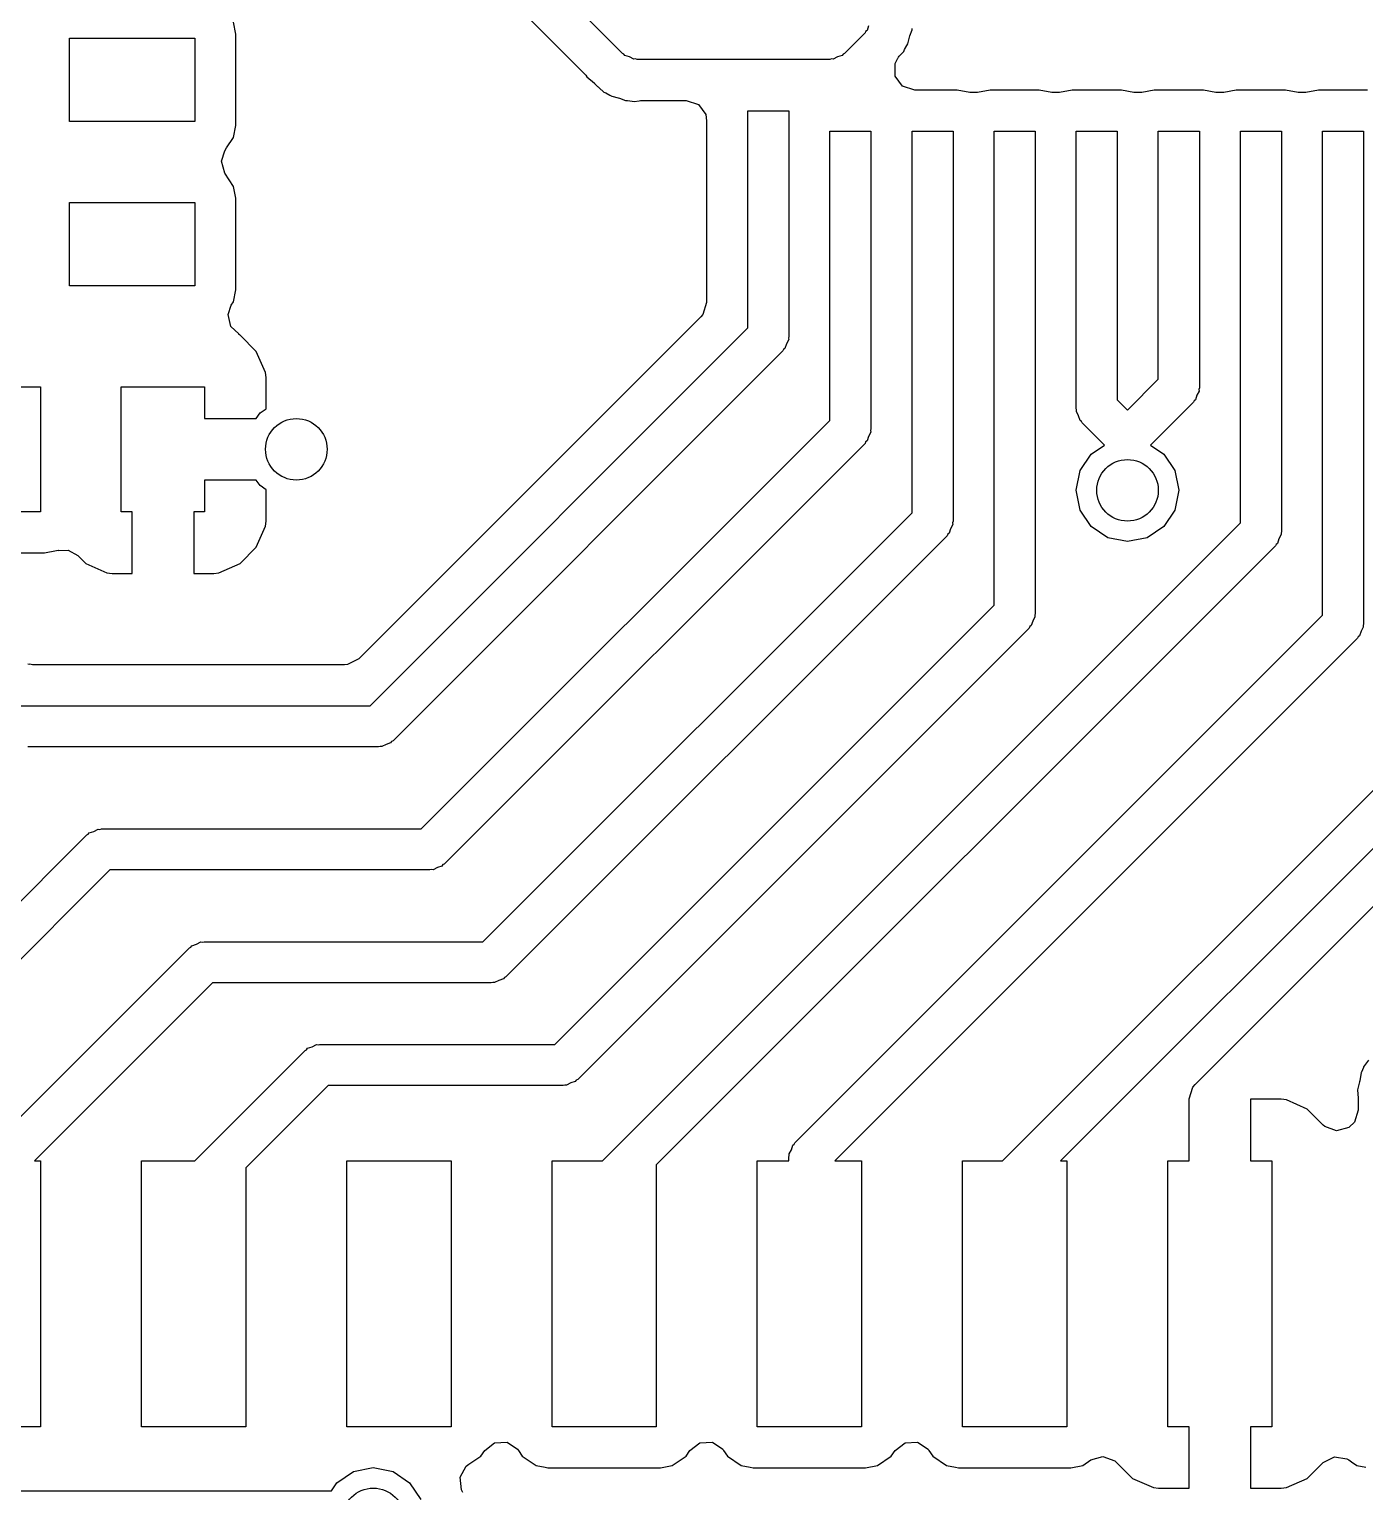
# Model space of a CAD drawing. Extents: x 100.3 to 197.2, y -144.7 to -85.3.
# Drawn here: x 164.95 to 171.46, y -105.48 to -98.35 of the extents above; entities that cross this region are included whole.
import ezdxf

# ---------------------------------------------------------------- set-up
doc = ezdxf.new("R2010")
doc.units = 0
doc.layers.add('BLACK', color=7, linetype='CONTINUOUS')

msp = doc.modelspace()

# ---------------------------------------------------------------- linework, layer by layer
at = {"layer": 'BLACK', "linetype": 'CONTINUOUS'}
for p, q in [((167.839, -98.4707), (166.749, -97.3807)), ((166.955, -97.87), (167.651, -98.5664)), ((165.955, -98.377), (165.944, -98.3186)), ((169.038, -98.3365), (169.031, -98.3588)), ((169.25, -98.3562), (169.25, -98.3495)), ((165.145, -98.8032), (165.145, -98.3968)), ((165.145, -98.3968), (165.755, -98.3968)), ((165.755, -98.3968), (165.755, -98.8032)), ((165.955, -98.8229), (165.955, -98.377)), ((169.021, -98.3707), (168.921, -98.4707)), ((169.024, -98.3635), (169.021, -98.3707)), ((169.031, -98.3588), (169.024, -98.3635)), ((169.23, -98.4235), (169.236, -98.3974)), ((169.236, -98.3974), (169.237, -98.3924)), ((169.237, -98.3924), (169.239, -98.3859)), ((169.239, -98.3859), (169.25, -98.3562)), ((167.846, -98.4744), (167.839, -98.4707)), ((167.851, -98.4809), (167.846, -98.4744)), ((167.873, -98.4881), (167.851, -98.4809)), ((167.894, -98.4988), (167.873, -98.4881)), ((168.887, -98.4881), (168.866, -98.4988)), ((168.909, -98.4809), (168.887, -98.4881)), ((168.914, -98.4744), (168.909, -98.4809)), ((168.921, -98.4707), (168.914, -98.4744)), ((169.181, -98.4946), (169.182, -98.4928)), ((169.182, -98.4928), (169.184, -98.4899)), ((169.182, -98.4928), (169.182, -98.4928)), ((169.184, -98.4899), (169.188, -98.4845)), ((169.188, -98.4845), (169.21, -98.4609)), ((169.21, -98.4609), (169.213, -98.4518)), ((169.213, -98.4518), (169.224, -98.4316)), ((169.224, -98.4316), (169.23, -98.4235)), ((167.902, -98.4975), (167.894, -98.4988)), ((167.91, -98.5), (167.902, -98.4975)), ((168.85, -98.5), (167.91, -98.5)), ((168.858, -98.4975), (168.85, -98.5)), ((168.866, -98.4988), (168.858, -98.4975)), ((169.168, -98.5199), (169.181, -98.4946)), ((169.168, -98.5811), (169.168, -98.5199)), ((167.651, -98.5664), (167.66, -98.5776)), ((167.66, -98.5776), (167.661, -98.5769)), ((167.661, -98.5769), (167.666, -98.5842)), ((167.666, -98.5842), (167.702, -98.6166)), ((167.702, -98.6166), (167.703, -98.6182)), ((167.703, -98.6182), (167.711, -98.6255)), ((167.711, -98.6255), (167.717, -98.6322)), ((167.717, -98.6322), (167.72, -98.6342)), ((167.72, -98.6342), (167.726, -98.6384)), ((169.204, -98.6306), (169.168, -98.5811)), ((169.263, -98.6495), (169.204, -98.6306)), ((167.726, -98.6384), (167.749, -98.6599)), ((167.749, -98.6599), (167.749, -98.6599)), ((167.749, -98.6599), (167.749, -98.6599)), ((167.749, -98.6599), (167.758, -98.6635)), ((167.758, -98.6635), (167.778, -98.6741)), ((167.778, -98.6741), (167.787, -98.6797)), ((167.787, -98.6797), (167.818, -98.687)), ((167.818, -98.687), (167.824, -98.689)), ((167.824, -98.689), (167.854, -98.7005)), ((167.854, -98.7005), (167.864, -98.7005)), ((167.864, -98.7005), (167.886, -98.7031)), ((167.886, -98.7031), (167.896, -98.7054)), ((167.896, -98.7054), (167.92, -98.7019)), ((167.92, -98.7019), (167.927, -98.701)), ((167.927, -98.701), (167.934, -98.7005)), ((167.934, -98.7005), (168.15, -98.7005)), ((168.15, -98.7005), (168.209, -98.7194)), ((169.47, -98.6495), (169.263, -98.6495)), ((169.531, -98.6616), (169.47, -98.6495)), ((169.47, -98.6495), (169.47, -98.6495)), ((169.569, -98.6616), (169.531, -98.6616)), ((169.63, -98.6495), (169.569, -98.6616)), ((169.87, -98.6495), (169.63, -98.6495)), ((169.63, -98.6495), (169.63, -98.6495)), ((169.931, -98.6616), (169.87, -98.6495)), ((169.87, -98.6495), (169.87, -98.6495)), ((169.969, -98.6616), (169.931, -98.6616)), ((170.03, -98.6495), (169.969, -98.6616)), ((170.27, -98.6495), (170.03, -98.6495)), ((170.03, -98.6495), (170.03, -98.6495)), ((170.331, -98.6616), (170.27, -98.6495)), ((170.27, -98.6495), (170.27, -98.6495)), ((170.369, -98.6616), (170.331, -98.6616)), ((170.43, -98.6495), (170.369, -98.6616)), ((170.67, -98.6495), (170.43, -98.6495)), ((170.43, -98.6495), (170.43, -98.6495)), ((170.731, -98.6616), (170.67, -98.6495)), ((170.67, -98.6495), (170.67, -98.6495)), ((170.769, -98.6616), (170.731, -98.6616)), ((170.83, -98.6495), (170.769, -98.6616)), ((171.07, -98.6495), (170.83, -98.6495)), ((170.83, -98.6495), (170.83, -98.6495)), ((171.131, -98.6616), (171.07, -98.6495)), ((171.07, -98.6495), (171.07, -98.6495)), ((171.169, -98.6616), (171.131, -98.6616)), ((171.23, -98.6495), (171.169, -98.6616)), ((171.47, -98.6495), (171.23, -98.6495)), ((171.23, -98.6495), (171.23, -98.6495)), ((168.209, -98.7194), (168.245, -98.7689)), ((168.245, -98.7689), (168.249, -98.7995)), ((168.45, -99.8086), (168.45, -98.75)), ((168.45, -98.75), (168.65, -98.75)), ((168.65, -98.75), (168.65, -99.3)), ((165.755, -98.8032), (165.145, -98.8032)), ((165.944, -98.8814), (165.955, -98.8229)), ((168.249, -98.7995), (168.249, -99.6845)), ((168.85, -99.85), (168.85, -98.85)), ((168.85, -98.85), (169.05, -98.85)), ((169.05, -98.85), (169.05, -99.35)), ((169.25, -99.85), (169.25, -98.85)), ((169.25, -98.85), (169.45, -98.85)), ((169.45, -98.85), (169.45, -99.35)), ((169.65, -99.85), (169.65, -98.85)), ((169.65, -98.85), (169.85, -98.85)), ((169.85, -98.85), (169.85, -99.35)), ((170.05, -99.85), (170.05, -98.85)), ((170.05, -98.85), (170.25, -98.85)), ((170.25, -98.85), (170.25, -99.35)), ((170.45, -99.85), (170.45, -98.85)), ((170.45, -98.85), (170.65, -98.85)), ((170.65, -98.85), (170.65, -99.35)), ((170.85, -99.85), (170.85, -98.85)), ((170.85, -98.85), (171.05, -98.85)), ((171.05, -98.85), (171.05, -99.35)), ((171.25, -99.85), (171.25, -98.85)), ((171.25, -98.85), (171.45, -98.85)), ((171.45, -98.85), (171.45, -99.35)), ((165.91, -98.9314), (165.944, -98.8814)), ((165.885, -98.9961), (165.901, -98.945)), ((165.901, -98.945), (165.91, -98.9314)), ((165.901, -99.055), (165.885, -98.9961)), ((165.944, -99.1186), (165.901, -99.055)), ((165.952, -99.1595), (165.944, -99.1186)), ((165.145, -99.6032), (165.145, -99.1968)), ((165.145, -99.1968), (165.755, -99.1968)), ((165.755, -99.1968), (165.755, -99.6032)), ((165.955, -99.1755), (165.952, -99.1595)), ((165.955, -99.177), (165.955, -99.1755)), ((165.955, -99.6229), (165.955, -99.177)), ((168.65, -99.3), (168.65, -99.85)), ((169.05, -99.35), (169.05, -100.3)), ((169.45, -99.35), (169.45, -100.75)), ((169.85, -99.35), (169.85, -101.2)), ((170.25, -99.35), (170.25, -100.159)), ((170.65, -99.35), (170.65, -100.1)), ((171.05, -99.35), (171.05, -100.8)), ((171.45, -99.35), (171.45, -101.25)), ((165.755, -99.6032), (165.145, -99.6032)), ((165.944, -99.6814), (165.955, -99.6229)), ((165.917, -99.7426), (165.933, -99.6976)), ((165.933, -99.6976), (165.944, -99.6814)), ((168.249, -99.6845), (168.231, -99.7427)), ((165.93, -99.8024), (165.917, -99.7426)), ((168.221, -99.7545), (166.555, -101.421)), ((168.231, -99.7427), (168.221, -99.7545)), ((165.969, -99.8374), (165.93, -99.8024)), ((165.968, -99.8382), (165.969, -99.8374)), ((165.975, -99.8427), (165.968, -99.8382)), ((165.975, -99.8432), (165.975, -99.8427)), ((165.976, -99.8434), (165.975, -99.8432)), ((166.055, -99.9227), (165.976, -99.8434)), ((166.609, -101.65), (168.45, -99.8086)), ((168.624, -99.9135), (168.621, -99.9207)), ((168.631, -99.9088), (168.624, -99.9135)), ((168.638, -99.8865), (168.631, -99.9088)), ((168.649, -99.8656), (168.638, -99.8865)), ((168.65, -99.85), (168.648, -99.8577)), ((168.648, -99.8577), (168.649, -99.8656)), ((168.85, -100.259), (168.85, -99.85)), ((169.25, -100.709), (169.25, -99.85)), ((169.65, -101.159), (169.65, -99.85)), ((170.05, -100.2), (170.05, -99.85)), ((170.45, -100.059), (170.45, -99.85)), ((170.85, -100.759), (170.85, -99.85)), ((171.25, -101.209), (171.25, -99.85)), ((166.1, -100.025), (166.055, -99.9227)), ((168.621, -99.9207), (166.721, -101.821)), ((166.103, -100.05), (166.1, -100.025)), ((166.103, -100.203), (166.103, -100.05)), ((166.103, -100.05), (166.103, -100.05)), ((170.3, -100.209), (170.45, -100.059)), ((164.597, -100.095), (165.003, -100.095)), ((165.003, -100.095), (165.003, -100.705)), ((165.397, -100.705), (165.397, -100.095)), ((165.397, -100.095), (165.803, -100.095)), ((165.803, -100.095), (165.803, -100.25)), ((170.649, -100.116), (170.638, -100.137)), ((170.65, -100.1), (170.648, -100.108)), ((170.648, -100.108), (170.649, -100.116)), ((166.073, -100.223), (166.103, -100.203)), ((170.052, -100.208), (170.05, -100.2)), ((170.25, -100.159), (170.3, -100.209)), ((170.621, -100.171), (170.412, -100.38)), ((170.624, -100.164), (170.621, -100.171)), ((170.631, -100.159), (170.624, -100.164)), ((170.638, -100.137), (170.631, -100.159)), ((165.803, -100.25), (166.055, -100.25)), ((166.055, -100.25), (166.073, -100.223)), ((166.859, -102.25), (168.85, -100.259)), ((170.051, -100.216), (170.052, -100.208)), ((170.062, -100.237), (170.051, -100.216)), ((170.069, -100.259), (170.062, -100.237)), ((170.076, -100.264), (170.069, -100.259)), ((170.079, -100.271), (170.076, -100.264)), ((170.188, -100.38), (170.079, -100.271)), ((169.038, -100.337), (169.031, -100.359)), ((169.049, -100.316), (169.038, -100.337)), ((169.05, -100.3), (169.048, -100.308)), ((169.048, -100.308), (169.049, -100.316)), ((169.021, -100.371), (166.971, -102.421)), ((169.024, -100.364), (169.021, -100.371)), ((169.031, -100.359), (169.024, -100.364)), ((170.123, -100.423), (170.188, -100.38)), ((170.412, -100.38), (170.477, -100.423)), ((170.069, -100.504), (170.123, -100.423)), ((170.477, -100.423), (170.531, -100.504)), ((166.055, -100.55), (165.803, -100.55)), ((165.803, -100.55), (165.803, -100.705)), ((166.073, -100.577), (166.055, -100.55)), ((170.05, -100.6), (170.069, -100.504)), ((170.531, -100.504), (170.55, -100.6)), ((166.103, -100.597), (166.073, -100.577)), ((166.103, -100.75), (166.103, -100.597)), ((170.069, -100.696), (170.05, -100.6)), ((170.55, -100.6), (170.531, -100.696)), ((170.123, -100.777), (170.069, -100.696)), ((170.531, -100.696), (170.477, -100.777)), ((165.003, -100.705), (164.597, -100.705)), ((165.45, -100.705), (165.397, -100.705)), ((165.45, -101.005), (165.45, -100.705)), ((165.803, -100.705), (165.75, -100.705)), ((165.75, -100.705), (165.75, -101.005)), ((166.1, -100.775), (166.103, -100.75)), ((166.103, -100.75), (166.103, -100.75)), ((167.159, -102.8), (169.25, -100.709)), ((167.741, -103.867), (170.85, -100.759)), ((169.449, -100.766), (169.438, -100.787)), ((169.45, -100.75), (169.448, -100.758)), ((169.448, -100.758), (169.449, -100.766)), ((166.055, -100.877), (166.1, -100.775)), ((169.421, -100.821), (167.271, -102.971)), ((169.424, -100.814), (169.421, -100.821)), ((169.431, -100.809), (169.424, -100.814)), ((169.438, -100.787), (169.431, -100.809)), ((170.204, -100.831), (170.123, -100.777)), ((170.3, -100.85), (170.204, -100.831)), ((170.396, -100.831), (170.3, -100.85)), ((170.477, -100.777), (170.396, -100.831)), ((171.038, -100.837), (171.031, -100.859)), ((171.049, -100.816), (171.038, -100.837)), ((171.05, -100.8), (171.048, -100.808)), ((171.048, -100.808), (171.049, -100.816)), ((164.577, -100.905), (165.023, -100.905)), ((165.023, -100.905), (165.081, -100.894)), ((165.023, -100.905), (165.023, -100.905)), ((165.081, -100.894), (165.091, -100.892)), ((165.081, -100.894), (165.081, -100.894)), ((165.091, -100.892), (165.092, -100.894)), ((165.092, -100.894), (165.138, -100.891)), ((165.138, -100.891), (165.185, -100.917)), ((165.976, -100.957), (166.055, -100.877)), ((171.021, -100.871), (168.004, -103.887)), ((171.024, -100.864), (171.021, -100.871)), ((171.031, -100.859), (171.024, -100.864)), ((165.185, -100.917), (165.224, -100.957)), ((165.224, -100.957), (165.327, -101.002)), ((165.873, -101.002), (165.976, -100.957)), ((165.327, -101.002), (165.352, -101.005)), ((165.352, -101.005), (165.45, -101.005)), ((165.45, -101.005), (165.45, -101.005)), ((165.75, -101.005), (165.848, -101.005)), ((165.75, -101.005), (165.75, -101.005)), ((165.848, -101.005), (165.873, -101.002)), ((165.848, -101.005), (165.848, -101.005)), ((167.509, -103.3), (169.65, -101.159)), ((169.85, -101.2), (169.848, -101.208)), ((169.821, -101.271), (167.621, -103.471)), ((168.679, -103.779), (171.25, -101.209)), ((169.824, -101.264), (169.821, -101.271)), ((169.831, -101.259), (169.824, -101.264)), ((169.838, -101.237), (169.831, -101.259)), ((169.849, -101.216), (169.838, -101.237)), ((169.848, -101.208), (169.849, -101.216)), ((171.449, -101.266), (171.438, -101.287)), ((171.45, -101.25), (171.448, -101.258)), ((171.448, -101.258), (171.449, -101.266)), ((171.421, -101.321), (168.874, -103.867)), ((171.424, -101.314), (171.421, -101.321)), ((171.431, -101.309), (171.424, -101.314)), ((171.438, -101.287), (171.431, -101.309)), ((164.951, -101.448), (164.942, -101.447)), ((164.965, -101.45), (164.951, -101.447)), ((164.951, -101.447), (164.951, -101.448)), ((166.485, -101.45), (164.965, -101.45)), ((166.5, -101.448), (166.485, -101.45)), ((166.555, -101.421), (166.5, -101.448)), ((164.9, -101.65), (166.609, -101.65)), ((166.687, -101.838), (166.666, -101.849)), ((166.709, -101.831), (166.687, -101.838)), ((166.714, -101.824), (166.709, -101.831)), ((166.721, -101.821), (166.714, -101.824)), ((166.65, -101.85), (164.941, -101.85)), ((166.658, -101.848), (166.65, -101.85)), ((166.666, -101.849), (166.658, -101.848)), ((169.691, -103.867), (171.65, -101.909)), ((171.821, -102.021), (169.974, -103.867)), ((165.236, -102.276), (165.241, -102.269)), ((165.241, -102.269), (165.263, -102.262)), ((165.263, -102.262), (165.284, -102.251)), ((165.284, -102.251), (165.292, -102.252)), ((165.292, -102.252), (165.3, -102.25)), ((165.3, -102.25), (166.859, -102.25)), ((170.629, -103.496), (171.88, -102.245)), ((163.679, -103.829), (165.229, -102.279)), ((165.229, -102.279), (165.236, -102.276)), ((165.341, -102.45), (163.924, -103.867)), ((166.9, -102.45), (165.341, -102.45)), ((166.908, -102.448), (166.9, -102.45)), ((166.916, -102.449), (166.908, -102.448)), ((166.937, -102.438), (166.916, -102.449)), ((166.959, -102.431), (166.937, -102.438)), ((166.964, -102.424), (166.959, -102.431)), ((166.971, -102.421), (166.964, -102.424)), ((164.691, -103.867), (165.729, -102.829)), ((165.729, -102.829), (165.736, -102.826)), ((165.736, -102.826), (165.741, -102.819)), ((165.741, -102.819), (165.763, -102.812)), ((165.763, -102.812), (165.784, -102.801)), ((165.784, -102.801), (165.792, -102.802)), ((165.792, -102.802), (165.8, -102.8)), ((165.8, -102.8), (167.159, -102.8)), ((167.259, -102.981), (167.237, -102.988)), ((167.264, -102.974), (167.259, -102.981)), ((167.271, -102.971), (167.264, -102.974)), ((165.841, -103), (164.974, -103.867)), ((167.2, -103), (165.841, -103)), ((167.208, -102.998), (167.2, -103)), ((167.216, -102.999), (167.208, -102.998)), ((167.237, -102.988), (167.216, -102.999)), ((165.755, -103.867), (166.293, -103.329)), ((166.293, -103.329), (166.3, -103.326)), ((166.3, -103.326), (166.305, -103.319)), ((166.305, -103.319), (166.327, -103.312)), ((166.327, -103.312), (166.348, -103.301)), ((166.348, -103.301), (166.356, -103.302)), ((166.356, -103.302), (166.363, -103.3)), ((166.363, -103.3), (167.509, -103.3)), ((171.474, -103.377), (171.45, -103.41)), ((171.45, -103.41), (171.45, -103.41)), ((171.45, -103.41), (171.45, -103.412)), ((167.609, -103.481), (167.587, -103.488)), ((167.614, -103.474), (167.609, -103.481)), ((167.621, -103.471), (167.614, -103.474)), ((171.431, -103.482), (171.421, -103.521)), ((171.432, -103.477), (171.431, -103.482)), ((171.439, -103.437), (171.432, -103.477)), ((171.44, -103.436), (171.439, -103.437)), ((171.439, -103.437), (171.439, -103.437)), ((171.45, -103.412), (171.44, -103.436)), ((166.405, -103.5), (166.004, -103.901)), ((167.55, -103.5), (166.405, -103.5)), ((167.558, -103.498), (167.55, -103.5)), ((167.566, -103.499), (167.558, -103.498)), ((167.587, -103.488), (167.566, -103.499)), ((170.6, -103.566), (170.619, -103.508)), ((170.619, -103.508), (170.629, -103.496)), ((171.421, -103.521), (171.421, -103.521)), ((171.421, -103.521), (171.424, -103.562)), ((170.6, -103.867), (170.6, -103.566)), ((171.049, -103.567), (170.9, -103.567)), ((170.9, -103.567), (170.9, -103.568)), ((170.9, -103.568), (170.9, -103.867)), ((171.074, -103.57), (171.049, -103.567)), ((171.176, -103.616), (171.074, -103.57)), ((171.253, -103.693), (171.176, -103.616)), ((171.424, -103.621), (171.406, -103.679)), ((171.424, -103.562), (171.424, -103.566)), ((171.424, -103.566), (171.424, -103.621)), ((171.262, -103.7), (171.253, -103.693)), ((171.406, -103.679), (171.38, -103.704)), ((171.319, -103.722), (171.262, -103.7)), ((171.378, -103.705), (171.319, -103.722)), ((171.38, -103.704), (171.378, -103.705)), ((168.651, -103.834), (168.662, -103.813)), ((168.652, -103.842), (168.651, -103.834)), ((168.662, -103.813), (168.669, -103.791)), ((168.669, -103.791), (168.676, -103.786)), ((168.676, -103.786), (168.679, -103.779)), ((164.974, -103.867), (165.004, -103.867)), ((165.004, -103.867), (165.004, -105.163)), ((165.496, -105.163), (165.496, -103.867)), ((165.496, -103.867), (165.755, -103.867)), ((166.004, -103.901), (166.004, -105.163)), ((166.496, -105.163), (166.496, -103.867)), ((166.496, -103.867), (167.004, -103.867)), ((167.004, -103.867), (167.004, -105.163)), ((167.496, -105.163), (167.496, -103.867)), ((167.496, -103.867), (167.741, -103.867)), ((168.004, -103.887), (168.004, -105.163)), ((168.496, -105.163), (168.496, -103.867)), ((168.496, -103.867), (168.65, -103.867)), ((168.65, -103.85), (168.652, -103.842)), ((168.65, -103.867), (168.65, -103.85)), ((168.874, -103.867), (169.004, -103.867)), ((169.004, -103.867), (169.004, -105.163)), ((169.496, -105.163), (169.496, -103.867)), ((169.496, -103.867), (169.691, -103.867)), ((169.974, -103.867), (170.004, -103.867)), ((170.004, -103.867), (170.004, -105.163)), ((170.496, -105.163), (170.496, -103.867)), ((170.496, -103.867), (170.6, -103.867)), ((170.9, -103.867), (171.004, -103.867)), ((171.004, -103.867), (171.004, -105.163)), ((165.004, -105.163), (164.496, -105.163)), ((166.004, -105.163), (165.496, -105.163)), ((167.004, -105.163), (166.496, -105.163)), ((168.004, -105.163), (167.496, -105.163)), ((169.004, -105.163), (168.496, -105.163)), ((170.004, -105.163), (169.496, -105.163)), ((170.6, -105.163), (170.496, -105.163)), ((170.6, -105.463), (170.6, -105.163)), ((171.004, -105.163), (170.9, -105.163)), ((170.9, -105.163), (170.9, -105.463)), ((167.168, -105.279), (167.216, -105.241)), ((167.216, -105.241), (167.277, -105.239)), ((167.277, -105.239), (167.328, -105.273)), ((168.168, -105.279), (168.216, -105.241)), ((168.216, -105.241), (168.277, -105.239)), ((168.277, -105.239), (168.328, -105.273)), ((169.168, -105.279), (169.216, -105.241)), ((169.216, -105.241), (169.277, -105.239)), ((169.277, -105.239), (169.328, -105.273)), ((167.09, -105.346), (167.149, -105.307)), ((167.149, -105.307), (167.168, -105.279)), ((167.328, -105.273), (167.332, -105.279)), ((167.332, -105.279), (167.351, -105.307)), ((167.351, -105.307), (167.418, -105.352)), ((168.082, -105.352), (168.149, -105.307)), ((168.149, -105.307), (168.168, -105.279)), ((168.328, -105.273), (168.332, -105.279)), ((168.332, -105.279), (168.351, -105.307)), ((168.351, -105.307), (168.418, -105.352)), ((169.082, -105.352), (169.149, -105.307)), ((169.149, -105.307), (169.168, -105.279)), ((169.328, -105.273), (169.332, -105.279)), ((169.332, -105.279), (169.351, -105.307)), ((169.351, -105.307), (169.418, -105.352)), ((170.082, -105.352), (170.122, -105.325)), ((170.122, -105.325), (170.18, -105.309)), ((170.18, -105.309), (170.238, -105.33)), ((170.238, -105.33), (170.247, -105.338)), ((171.253, -105.338), (171.308, -105.31)), ((171.308, -105.31), (171.368, -105.32)), ((171.368, -105.32), (171.378, -105.325)), ((171.378, -105.325), (171.392, -105.335)), ((171.392, -105.335), (171.418, -105.352)), ((166.448, -105.436), (166.529, -105.381)), ((166.529, -105.381), (166.625, -105.362)), ((166.625, -105.362), (166.721, -105.381)), ((166.721, -105.381), (166.802, -105.436)), ((167.048, -105.409), (167.078, -105.356)), ((167.078, -105.356), (167.09, -105.346)), ((167.418, -105.352), (167.462, -105.361)), ((167.462, -105.361), (167.476, -105.363)), ((167.476, -105.363), (167.476, -105.363)), ((167.476, -105.363), (167.476, -105.363)), ((167.476, -105.363), (167.476, -105.363)), ((167.476, -105.363), (168.024, -105.363)), ((168.024, -105.363), (168.082, -105.352)), ((168.024, -105.363), (168.024, -105.363)), ((168.418, -105.352), (168.462, -105.361)), ((168.462, -105.361), (168.476, -105.363)), ((168.476, -105.363), (168.476, -105.363)), ((168.476, -105.363), (168.476, -105.363)), ((168.476, -105.363), (168.476, -105.363)), ((168.476, -105.363), (169.024, -105.363)), ((169.024, -105.363), (169.082, -105.352)), ((169.024, -105.363), (169.024, -105.363)), ((169.418, -105.352), (169.462, -105.361)), ((169.462, -105.361), (169.476, -105.363)), ((169.476, -105.363), (169.476, -105.363)), ((169.476, -105.363), (169.476, -105.363)), ((169.476, -105.363), (169.476, -105.363)), ((169.476, -105.363), (170.024, -105.363)), ((170.024, -105.363), (170.082, -105.352)), ((170.024, -105.363), (170.024, -105.363)), ((170.247, -105.338), (170.324, -105.415)), ((171.176, -105.415), (171.253, -105.338)), ((171.418, -105.352), (171.462, -105.361)), ((158.272, -105.475), (166.422, -105.475)), ((166.422, -105.475), (166.448, -105.436)), ((166.802, -105.436), (166.856, -105.517)), ((167.055, -105.47), (167.048, -105.409)), ((167.062, -105.484), (167.055, -105.47)), ((170.324, -105.415), (170.426, -105.46)), ((170.426, -105.46), (170.451, -105.463)), ((170.451, -105.463), (170.6, -105.463)), ((170.9, -105.463), (170.9, -105.463)), ((170.9, -105.463), (171.049, -105.463)), ((171.049, -105.463), (171.074, -105.46)), ((171.049, -105.463), (171.049, -105.463)), ((171.074, -105.46), (171.176, -105.415))]:
    msp.add_line(p, q, dxfattribs=at)
at = {"layer": 'BLACK'}
for centre in [(166.25, -100.4), (170.3, -100.6), (166.625, -105.612)]:
    msp.add_circle(centre, 0.15, dxfattribs=at)

doc.saveas('drawing.dxf')
